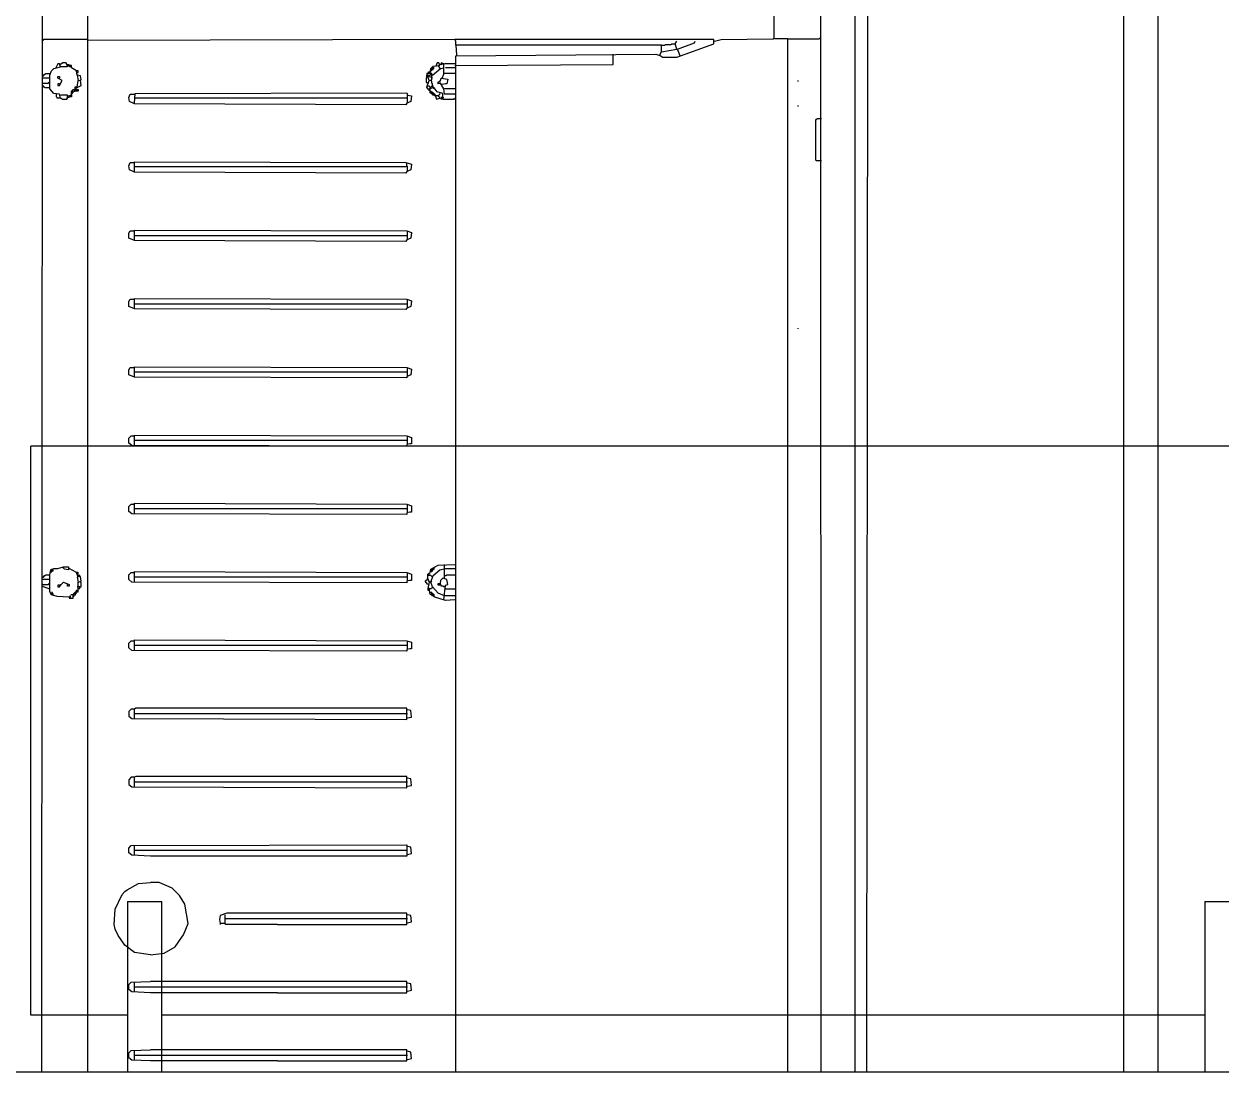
# Model space of a CAD drawing. Extents: x 3792242 to 5145247, y -1546315 to -1031918.
# Drawn here: x 4269132 to 4270183, y -1518664 to -1517743 of the extents above; entities that cross this region are included whole.
import ezdxf

# ---------------------------------------------------------------- set-up
doc = ezdxf.new("R2010")
doc.units = 0
doc.header["$MEASUREMENT"] = 0
for name, color, linetype in [('OKNÁ', 143, 'CONTINUOUS'), ('TENKÁ', 7, 'CONTINUOUS'), ('ZARIADENIE1', 145, 'CONTINUOUS'), ('ZZ-chladenie', 133, 'CONTINUOUS')]:
    doc.layers.add(name, color=color, linetype=linetype)

msp = doc.modelspace()

# ---------------------------------------------------------------- linework, layer by layer
at = {"layer": 'OKNÁ'}
msp.add_line((4270097.714, -1517363.77), (4270097.714, -1518663.77), dxfattribs=at)
at = {"layer": 'TENKÁ'}
for p, q in [((4270127.714, -1517333.77), (4270127.714, -1518663.77)), ((4308797.714, -1518663.77), (4262097.714, -1518663.77))]:
    msp.add_line(p, q, dxfattribs=at)
at = {"layer": 'TENKÁ', "color": 8}
for p, q in [((4269222.714, -1518513.77), (4269222.714, -1518663.77)), ((4269222.714, -1518513.77), (4269252.714, -1518513.77)), ((4269222.714, -1518513.77), (4269222.714, -1518663.77)), ((4269222.714, -1518513.77), (4269252.714, -1518513.77)), ((4269252.714, -1518663.77), (4269252.714, -1518513.77)), ((4269252.714, -1518663.77), (4269252.714, -1518513.77)), ((4270168.964, -1518513.77), (4270168.964, -1518663.77)), ((4270168.964, -1518513.77), (4270198.964, -1518513.77)), ((4270168.964, -1518513.77), (4270168.964, -1518663.77)), ((4270168.964, -1518513.77), (4270198.964, -1518513.77))]:
    msp.add_line(p, q, dxfattribs=at)
at = {"layer": 'ZARIADENIE1'}
for p, q in [((4269137.714, -1518613.77), (4269137.714, -1518113.77)), ((4269137.714, -1518613.77), (4269137.714, -1518113.77)), ((4269137.714, -1518613.77), (4269137.714, -1518113.77)), ((4271230.214, -1518113.77), (4269137.714, -1518113.77)), ((4269137.714, -1518613.77), (4269137.714, -1518113.77)), ((4269137.714, -1518613.77), (4269137.714, -1518113.77)), ((4269137.714, -1518613.77), (4269137.714, -1518113.77)), ((4271230.214, -1518113.77), (4269137.714, -1518113.77)), ((4269215.214, -1518613.77), (4269137.714, -1518613.77)), ((4269222.714, -1518613.77), (4269137.714, -1518613.77)), ((4269215.214, -1518613.77), (4269137.714, -1518613.77)), ((4269222.714, -1518613.77), (4269137.714, -1518613.77)), ((4270168.964, -1518613.77), (4269252.714, -1518613.77)), ((4270168.964, -1518613.77), (4269252.714, -1518613.77))]:
    msp.add_line(p, q, dxfattribs=at)
at = {"layer": 'ZZ-chladenie', "color": 9}
for p, q in [((4269861.927, -1518663.77), (4269861.927, -1517356.302)), ((4269147.469, -1518663.77), (4269148.107, -1517378.19)), ((4269187.646, -1518663.77), (4269187.646, -1517378.19)), ((4269790.616, -1517755.222), (4269790.616, -1517378.19)), ((4269872.133, -1518663.77), (4269873.224, -1517377.484)), ((4269832.092, -1518663.77), (4269831.567, -1517558.234)), ((4269789.91, -1517755.929), (4269790.616, -1517755.222)), ((4269791.322, -1517755.929), (4269790.616, -1517755.222)), ((4269830.155, -1517755.929), (4269830.861, -1517755.222)), ((4269830.861, -1517755.222), (4269831.567, -1517755.222)), ((4269148.107, -1517757.341), (4269147.401, -1517757.341)), ((4269148.813, -1517756.635), (4269148.107, -1517757.341)), ((4269186.94, -1517756.635), (4269148.813, -1517756.635)), ((4269187.646, -1517757.341), (4269186.94, -1517756.635)), ((4269510.312, -1517756.635), (4269187.646, -1517757.341)), ((4269737.662, -1517756.635), (4269510.312, -1517756.635)), ((4269511.019, -1517758.047), (4269510.312, -1517757.341)), ((4269511.019, -1517761.577), (4269511.019, -1517758.047)), ((4269691.768, -1517761.577), (4269511.019, -1517761.577)), ((4269511.019, -1517761.577), (4269511.725, -1517770.05)), ((4269691.768, -1517761.577), (4269694.593, -1517761.577)), ((4269691.768, -1517767.226), (4269691.768, -1517761.577)), ((4269691.768, -1517767.226), (4269705.184, -1517765.108)), ((4269694.593, -1517761.577), (4269695.298, -1517760.871)), ((4269695.298, -1517760.871), (4269700.241, -1517760.871)), ((4269700.241, -1517760.871), (4269700.947, -1517760.165)), ((4269700.947, -1517760.165), (4269703.772, -1517760.165)), ((4269703.772, -1517760.165), (4269705.184, -1517758.047)), ((4269705.184, -1517765.108), (4269703.772, -1517760.165)), ((4269705.184, -1517772.168), (4269737.662, -1517760.165)), ((4269705.889, -1517765.108), (4269720.716, -1517759.459)), ((4269708.008, -1517770.756), (4269705.889, -1517765.108)), ((4269720.716, -1517759.459), (4269721.423, -1517758.047)), ((4269737.662, -1517760.165), (4269737.662, -1517756.635)), ((4269738.368, -1517758.047), (4269744.016, -1517756.635)), ((4269744.016, -1517756.635), (4269789.91, -1517755.929)), ((4269802.619, -1517755.929), (4269791.322, -1517755.929)), ((4269802.619, -1517755.929), (4269830.155, -1517755.929)), ((4269802.619, -1518663.77), (4269802.619, -1517755.929)), ((4269511.019, -1517770.756), (4269686.826, -1517769.344)), ((4269511.019, -1518663.77), (4269511.019, -1517770.756)), ((4269511.725, -1517770.05), (4269511.725, -1517770.756)), ((4269649.405, -1517770.05), (4269649.405, -1517769.344)), ((4269649.405, -1517778.522), (4269649.405, -1517770.05)), ((4269686.826, -1517769.344), (4269691.062, -1517770.756)), ((4269690.356, -1517770.05), (4269691.768, -1517767.226)), ((4269691.062, -1517770.756), (4269692.474, -1517772.168)), ((4269692.474, -1517772.168), (4269705.184, -1517772.168)), ((4269150.225, -1517786.995), (4269150.931, -1517786.289)), ((4269150.931, -1517786.289), (4269155.168, -1517786.289)), ((4269154.462, -1517787.701), (4269155.874, -1517784.171)), ((4269155.874, -1517784.171), (4269157.992, -1517782.053)), ((4269157.992, -1517782.053), (4269163.64, -1517780.641)), ((4269161.522, -1517777.816), (4269159.404, -1517782.053)), ((4269162.934, -1517777.816), (4269161.522, -1517777.816)), ((4269163.64, -1517780.641), (4269162.934, -1517777.816)), ((4269165.758, -1517777.11), (4269163.64, -1517778.522)), ((4269169.289, -1517780.641), (4269163.64, -1517780.641)), ((4269168.582, -1517777.11), (4269165.758, -1517777.11)), ((4269169.995, -1517779.934), (4269168.582, -1517777.11)), ((4269171.407, -1517779.229), (4269169.289, -1517780.641)), ((4269169.995, -1517778.522), (4269171.407, -1517778.522)), ((4269169.995, -1517779.934), (4269169.995, -1517780.641)), ((4269173.525, -1517779.229), (4269171.407, -1517779.229)), ((4269172.113, -1517780.641), (4269171.407, -1517779.934)), ((4269171.407, -1517779.934), (4269172.113, -1517779.934)), ((4269173.525, -1517780.641), (4269172.113, -1517780.641)), ((4269173.525, -1517781.347), (4269173.525, -1517779.229)), ((4269177.761, -1517784.171), (4269173.525, -1517781.347)), ((4269179.173, -1517784.171), (4269177.761, -1517784.171)), ((4269178.468, -1517787.701), (4269177.761, -1517784.171)), ((4269178.468, -1517785.583), (4269177.761, -1517785.583)), ((4269178.468, -1517785.583), (4269179.173, -1517785.583)), ((4269179.173, -1517785.583), (4269179.173, -1517784.171)), ((4269485.601, -1517786.289), (4269484.895, -1517791.232)), ((4269489.837, -1517786.289), (4269485.601, -1517786.289)), ((4269487.013, -1517785.583), (4269487.013, -1517784.877)), ((4269487.013, -1517784.877), (4269488.425, -1517784.877)), ((4269488.425, -1517784.877), (4269491.955, -1517781.347)), ((4269488.425, -1517786.289), (4269489.131, -1517782.053)), ((4269489.131, -1517782.053), (4269491.249, -1517779.934)), ((4269489.131, -1517782.759), (4269489.837, -1517782.053)), ((4269489.837, -1517783.465), (4269489.131, -1517782.759)), ((4269489.837, -1517783.465), (4269489.131, -1517782.759)), ((4269489.837, -1517782.053), (4269489.837, -1517781.347)), ((4269489.837, -1517781.347), (4269490.543, -1517781.347)), ((4269490.543, -1517782.759), (4269489.837, -1517783.465)), ((4269489.837, -1517791.937), (4269489.837, -1517786.289)), ((4269491.955, -1517781.347), (4269490.543, -1517781.347)), ((4269490.543, -1517787.701), (4269497.604, -1517782.053)), ((4269490.543, -1517782.759), (4269491.249, -1517782.759)), ((4269491.249, -1517779.934), (4269496.898, -1517779.229)), ((4269491.249, -1517782.759), (4269491.249, -1517782.053)), ((4269494.779, -1517777.11), (4269493.367, -1517779.934)), ((4269496.191, -1517777.11), (4269494.779, -1517777.11)), ((4269496.898, -1517779.229), (4269496.191, -1517777.11)), ((4269496.191, -1517779.229), (4269496.898, -1517778.522)), ((4269496.191, -1517779.934), (4269496.191, -1517779.229)), ((4269496.191, -1517780.641), (4269496.191, -1517779.934)), ((4269496.898, -1517781.347), (4269496.191, -1517780.641)), ((4269498.31, -1517778.522), (4269496.898, -1517778.522)), ((4269496.898, -1517782.053), (4269496.898, -1517781.347)), ((4269497.604, -1517782.053), (4269500.428, -1517781.347)), ((4269500.428, -1517777.816), (4269498.31, -1517777.11)), ((4269498.31, -1517777.11), (4269498.31, -1517778.522)), ((4269498.31, -1517778.522), (4269499.722, -1517777.816)), ((4269500.428, -1517786.995), (4269500.428, -1517777.816)), ((4269510.312, -1517777.816), (4269501.134, -1517777.816)), ((4269511.019, -1517786.289), (4269501.134, -1517786.289)), ((4269510.312, -1517781.347), (4269501.84, -1517781.347)), ((4269510.312, -1517779.229), (4269649.405, -1517778.522)), ((4269148.107, -1517788.407), (4269147.401, -1517788.407)), ((4269148.107, -1517794.761), (4269147.401, -1517794.761)), ((4269148.107, -1517788.407), (4269148.813, -1517787.701)), ((4269148.107, -1517788.407), (4269148.813, -1517788.407)), ((4269153.756, -1517790.525), (4269148.107, -1517790.525)), ((4269148.107, -1517794.761), (4269153.05, -1517794.761)), ((4269148.813, -1517797.586), (4269148.107, -1517796.88)), ((4269148.813, -1517788.407), (4269149.519, -1517787.701)), ((4269149.519, -1517787.701), (4269149.519, -1517786.995)), ((4269149.519, -1517786.995), (4269150.225, -1517786.995)), ((4269153.05, -1517794.761), (4269153.756, -1517794.056)), ((4269154.462, -1517799.704), (4269154.462, -1517787.701)), ((4269161.522, -1517790.525), (4269161.522, -1517789.113)), ((4269161.522, -1517789.113), (4269162.934, -1517789.113)), ((4269165.053, -1517792.644), (4269161.522, -1517790.525)), ((4269162.934, -1517795.468), (4269161.522, -1517795.468)), ((4269161.522, -1517795.468), (4269161.522, -1517796.88)), ((4269161.522, -1517796.88), (4269162.934, -1517796.88)), ((4269162.934, -1517789.113), (4269162.934, -1517790.525)), ((4269162.934, -1517796.88), (4269165.053, -1517792.644)), ((4269162.934, -1517795.468), (4269163.64, -1517795.468)), ((4269176.349, -1517799.704), (4269181.998, -1517796.88)), ((4269181.292, -1517788.407), (4269178.468, -1517787.701)), ((4269178.468, -1517787.701), (4269179.173, -1517792.644)), ((4269178.468, -1517798.292), (4269179.173, -1517792.644)), ((4269179.173, -1517792.644), (4269181.998, -1517791.937)), ((4269181.998, -1517791.937), (4269181.292, -1517788.407)), ((4269181.292, -1517792.644), (4269181.292, -1517791.937)), ((4269181.998, -1517796.88), (4269181.292, -1517792.644)), ((4269484.895, -1517791.232), (4269484.895, -1517794.056)), ((4269484.895, -1517794.056), (4269486.307, -1517794.761)), ((4269487.013, -1517787.701), (4269485.601, -1517787.701)), ((4269485.601, -1517798.292), (4269487.719, -1517792.644)), ((4269486.307, -1517789.113), (4269487.013, -1517787.701)), ((4269487.719, -1517792.644), (4269486.307, -1517789.113)), ((4269486.307, -1517794.761), (4269487.013, -1517794.761)), ((4269487.013, -1517789.113), (4269489.131, -1517786.995)), ((4269489.837, -1517789.819), (4269487.013, -1517789.113)), ((4269487.719, -1517792.644), (4269489.837, -1517791.937)), ((4269489.837, -1517787.701), (4269488.425, -1517787.701)), ((4269489.131, -1517786.995), (4269489.837, -1517787.701)), ((4269489.131, -1517792.644), (4269489.131, -1517791.937)), ((4269489.837, -1517793.349), (4269489.131, -1517792.644)), ((4269489.837, -1517789.819), (4269490.543, -1517789.819)), ((4269489.837, -1517794.761), (4269489.837, -1517793.349)), ((4269490.543, -1517795.468), (4269489.837, -1517794.761)), ((4269490.543, -1517796.88), (4269490.543, -1517795.468)), ((4269491.249, -1517797.586), (4269490.543, -1517796.88)), ((4269495.486, -1517794.056), (4269497.604, -1517792.644)), ((4269495.486, -1517795.468), (4269495.486, -1517794.056)), ((4269496.898, -1517794.761), (4269495.486, -1517795.468)), ((4269496.898, -1517794.761), (4269496.898, -1517795.468)), ((4269497.604, -1517794.761), (4269496.898, -1517794.761)), ((4269497.604, -1517792.644), (4269498.31, -1517790.525)), ((4269500.428, -1517799.704), (4269497.604, -1517794.761)), ((4269498.31, -1517790.525), (4269503.958, -1517791.232)), ((4269499.016, -1517796.174), (4269498.31, -1517796.174)), ((4269499.016, -1517790.525), (4269500.428, -1517786.995)), ((4269501.84, -1517795.468), (4269499.016, -1517796.174)), ((4269503.252, -1517795.468), (4269501.84, -1517795.468)), ((4269503.958, -1517791.232), (4269503.252, -1517795.468)), ((4269811.797, -1517793.349), (4269811.797, -1517792.644)), ((4269149.519, -1517798.292), (4269148.813, -1517797.586)), ((4269150.225, -1517798.998), (4269149.519, -1517798.292)), ((4269154.462, -1517798.998), (4269150.225, -1517798.998)), ((4269157.992, -1517803.94), (4269154.462, -1517799.704)), ((4269162.934, -1517804.647), (4269157.992, -1517803.94)), ((4269160.11, -1517806.764), (4269160.11, -1517804.647)), ((4269160.816, -1517807.471), (4269160.11, -1517806.764)), ((4269160.816, -1517808.177), (4269160.816, -1517807.471)), ((4269163.64, -1517808.177), (4269162.934, -1517804.647)), ((4269169.995, -1517805.352), (4269163.64, -1517805.352)), ((4269169.995, -1517807.471), (4269169.289, -1517808.177)), ((4269169.995, -1517808.177), (4269169.995, -1517805.352)), ((4269169.995, -1517806.059), (4269171.407, -1517806.059)), ((4269169.995, -1517807.471), (4269172.113, -1517806.764)), ((4269171.407, -1517806.059), (4269171.407, -1517806.764)), ((4269172.113, -1517806.764), (4269172.113, -1517805.352)), ((4269172.113, -1517805.352), (4269173.525, -1517805.352)), ((4269173.525, -1517803.94), (4269172.819, -1517803.94)), ((4269173.525, -1517806.764), (4269172.819, -1517806.764)), ((4269173.525, -1517801.823), (4269174.937, -1517800.41)), ((4269173.525, -1517805.352), (4269173.525, -1517801.823)), ((4269173.525, -1517803.94), (4269174.231, -1517803.94)), ((4269173.525, -1517805.352), (4269173.525, -1517806.764)), ((4269174.231, -1517801.823), (4269174.231, -1517801.116)), ((4269174.231, -1517801.116), (4269174.937, -1517801.116)), ((4269175.644, -1517801.823), (4269174.231, -1517803.235)), ((4269174.231, -1517803.235), (4269174.231, -1517801.823)), ((4269174.231, -1517803.235), (4269174.937, -1517802.528)), ((4269174.231, -1517803.94), (4269174.231, -1517803.235)), ((4269174.937, -1517800.41), (4269179.173, -1517800.41)), ((4269174.937, -1517802.528), (4269175.644, -1517801.823)), ((4269175.644, -1517801.823), (4269176.349, -1517801.823)), ((4269179.173, -1517801.823), (4269175.644, -1517801.823)), ((4269178.468, -1517798.292), (4269176.349, -1517798.292)), ((4269176.349, -1517798.292), (4269176.349, -1517799.704)), ((4269179.173, -1517800.41), (4269179.173, -1517801.823)), ((4269223.655, -1517807.471), (4269225.067, -1517804.647)), ((4269224.361, -1517811.001), (4269223.655, -1517807.471)), ((4269225.067, -1517804.647), (4269228.598, -1517804.647)), ((4269228.598, -1517812.413), (4269229.303, -1517803.94)), ((4269229.303, -1517803.94), (4269467.949, -1517803.235)), ((4269467.949, -1517803.235), (4269468.656, -1517805.352)), ((4269468.656, -1517811.707), (4269468.656, -1517805.352)), ((4269468.656, -1517805.352), (4269472.185, -1517806.059)), ((4269472.185, -1517806.059), (4269471.48, -1517811.001)), ((4269487.013, -1517800.41), (4269485.601, -1517798.292)), ((4269487.719, -1517797.586), (4269486.307, -1517797.586)), ((4269490.543, -1517798.998), (4269487.013, -1517800.41)), ((4269487.013, -1517800.41), (4269492.662, -1517804.647)), ((4269488.425, -1517798.292), (4269487.719, -1517797.586)), ((4269488.425, -1517798.292), (4269489.131, -1517798.292)), ((4269488.425, -1517799.704), (4269488.425, -1517798.292)), ((4269488.425, -1517801.116), (4269488.425, -1517799.704)), ((4269488.425, -1517803.235), (4269488.425, -1517801.116)), ((4269492.662, -1517806.059), (4269488.425, -1517803.235)), ((4269489.131, -1517798.292), (4269489.837, -1517797.586)), ((4269489.131, -1517803.235), (4269489.837, -1517802.528)), ((4269489.837, -1517803.94), (4269489.131, -1517803.235)), ((4269489.837, -1517797.586), (4269490.543, -1517797.586)), ((4269489.837, -1517802.528), (4269490.543, -1517803.235)), ((4269489.837, -1517804.647), (4269489.837, -1517803.94)), ((4269490.543, -1517804.647), (4269489.837, -1517804.647)), ((4269491.955, -1517798.998), (4269490.543, -1517798.998)), ((4269491.249, -1517803.235), (4269490.543, -1517803.235)), ((4269491.249, -1517805.352), (4269490.543, -1517804.647)), ((4269491.249, -1517798.998), (4269491.249, -1517797.586)), ((4269491.249, -1517798.998), (4269491.955, -1517799.704)), ((4269491.249, -1517803.94), (4269491.249, -1517803.235)), ((4269491.955, -1517804.647), (4269491.249, -1517803.94)), ((4269491.955, -1517804.647), (4269491.249, -1517805.352)), ((4269491.249, -1517805.352), (4269491.955, -1517804.647)), ((4269494.779, -1517802.528), (4269491.955, -1517798.998)), ((4269492.662, -1517804.647), (4269494.074, -1517808.883)), ((4269496.191, -1517806.059), (4269492.662, -1517806.059)), ((4269494.074, -1517808.883), (4269499.016, -1517807.471)), ((4269499.722, -1517803.94), (4269494.779, -1517802.528)), ((4269496.191, -1517805.352), (4269496.898, -1517804.647)), ((4269496.191, -1517806.764), (4269496.191, -1517805.352)), ((4269496.898, -1517807.471), (4269496.191, -1517806.764)), ((4269496.898, -1517804.647), (4269496.898, -1517803.94)), ((4269496.898, -1517808.177), (4269496.898, -1517807.471)), ((4269499.016, -1517807.471), (4269498.31, -1517807.471)), ((4269498.31, -1517807.471), (4269498.31, -1517808.177)), ((4269499.722, -1517808.883), (4269499.722, -1517803.94)), ((4269499.722, -1517807.471), (4269500.428, -1517807.471)), ((4269501.134, -1517804.647), (4269500.428, -1517799.704)), ((4269511.019, -1517799.704), (4269501.134, -1517799.704)), ((4269510.312, -1517804.647), (4269501.134, -1517804.647)), ((4269510.312, -1517804.647), (4269511.019, -1517804.647)), ((4269163.64, -1517808.177), (4269160.816, -1517808.177)), ((4269163.64, -1517808.177), (4269164.346, -1517808.177)), ((4269164.346, -1517808.177), (4269165.053, -1517808.883)), ((4269165.053, -1517808.883), (4269169.289, -1517808.883)), ((4269169.289, -1517808.883), (4269169.995, -1517808.177)), ((4269228.598, -1517813.119), (4269224.361, -1517811.001)), ((4269468.656, -1517808.177), (4269228.598, -1517808.177)), ((4269467.243, -1517813.825), (4269228.598, -1517813.119)), ((4269467.949, -1517812.413), (4269467.243, -1517813.825)), ((4269471.48, -1517811.001), (4269467.949, -1517812.413)), ((4269468.656, -1517811.707), (4269468.656, -1517812.413)), ((4269498.31, -1517808.883), (4269498.31, -1517808.177)), ((4269499.722, -1517808.883), (4269498.31, -1517808.883)), ((4269499.722, -1517808.883), (4269509.607, -1517808.883)), ((4269509.607, -1517808.883), (4269510.312, -1517808.177)), ((4269811.797, -1517815.237), (4269811.797, -1517814.531)), ((4269827.33, -1517827.24), (4269828.037, -1517826.534)), ((4269827.33, -1517862.543), (4269827.33, -1517827.24)), ((4269828.037, -1517826.534), (4269828.742, -1517825.828)), ((4269828.742, -1517825.828), (4269832.273, -1517825.828)), ((4269223.655, -1517867.485), (4269225.067, -1517864.661)), ((4269224.361, -1517871.015), (4269223.655, -1517867.485)), ((4269228.598, -1517873.134), (4269224.361, -1517871.015)), ((4269225.067, -1517864.661), (4269228.598, -1517864.661)), ((4269228.598, -1517872.427), (4269228.598, -1517863.955)), ((4269228.598, -1517863.955), (4269467.243, -1517864.661)), ((4269228.598, -1517868.191), (4269467.243, -1517868.191)), ((4269467.243, -1517864.661), (4269472.185, -1517866.073)), ((4269467.243, -1517868.191), (4269467.949, -1517867.485)), ((4269467.949, -1517867.485), (4269467.949, -1517865.367)), ((4269468.656, -1517868.191), (4269467.949, -1517867.485)), ((4269471.48, -1517871.015), (4269467.949, -1517872.427)), ((4269468.656, -1517871.722), (4269468.656, -1517868.191)), ((4269472.185, -1517866.073), (4269471.48, -1517871.015)), ((4269828.037, -1517863.249), (4269827.33, -1517862.543)), ((4269832.273, -1517863.249), (4269828.037, -1517863.249)), ((4269467.243, -1517873.839), (4269228.598, -1517873.134)), ((4269467.949, -1517872.427), (4269467.243, -1517873.839)), ((4269468.656, -1517871.722), (4269468.656, -1517872.427)), ((4269223.655, -1517926.793), (4269225.067, -1517924.676)), ((4269223.655, -1517931.03), (4269223.655, -1517926.793)), ((4269228.598, -1517933.148), (4269223.655, -1517931.03)), ((4269225.067, -1517924.676), (4269228.598, -1517924.676)), ((4269228.598, -1517932.442), (4269228.598, -1517923.969)), ((4269228.598, -1517923.969), (4269467.949, -1517924.676)), ((4269468.656, -1517928.912), (4269228.598, -1517928.912)), ((4269467.243, -1517933.855), (4269228.598, -1517933.148)), ((4269467.949, -1517932.442), (4269467.243, -1517933.855)), ((4269467.949, -1517924.676), (4269472.185, -1517926.088)), ((4269471.48, -1517931.03), (4269467.949, -1517932.442)), ((4269468.656, -1517931.736), (4269468.656, -1517925.381)), ((4269468.656, -1517931.736), (4269468.656, -1517932.442)), ((4269472.185, -1517926.088), (4269471.48, -1517931.03)), ((4269223.655, -1517986.808), (4269225.067, -1517984.69)), ((4269225.067, -1517984.69), (4269228.598, -1517984.69)), ((4269228.598, -1517992.457), (4269228.598, -1517983.984)), ((4269228.598, -1517983.984), (4269467.949, -1517984.69)), ((4269467.949, -1517984.69), (4269472.185, -1517986.102)), ((4269468.656, -1517991.751), (4269468.656, -1517985.396)), ((4269472.185, -1517986.102), (4269471.48, -1517991.045)), ((4269223.655, -1517991.045), (4269223.655, -1517986.808)), ((4269228.598, -1517993.163), (4269223.655, -1517991.045)), ((4269468.656, -1517988.926), (4269228.598, -1517988.926)), ((4269467.243, -1517993.869), (4269228.598, -1517993.163)), ((4269467.949, -1517992.457), (4269467.243, -1517993.869)), ((4269471.48, -1517991.045), (4269467.949, -1517992.457)), ((4269468.656, -1517991.751), (4269468.656, -1517992.457)), ((4269811.797, -1518010.814), (4269811.797, -1518010.108)), ((4269223.655, -1518046.823), (4269225.067, -1518044.705)), ((4269223.655, -1518051.059), (4269223.655, -1518046.823)), ((4269225.067, -1518044.705), (4269228.598, -1518044.705)), ((4269228.598, -1518052.471), (4269228.598, -1518043.998)), ((4269228.598, -1518043.998), (4269467.949, -1518044.705)), ((4269468.656, -1518048.941), (4269228.598, -1518048.941)), ((4269467.949, -1518044.705), (4269472.185, -1518046.117)), ((4269468.656, -1518051.765), (4269468.656, -1518045.411)), ((4269472.185, -1518046.117), (4269471.48, -1518051.059)), ((4269228.598, -1518053.177), (4269223.655, -1518051.059)), ((4269467.949, -1518053.883), (4269228.598, -1518053.177)), ((4269471.48, -1518051.059), (4269467.949, -1518052.471)), ((4269467.949, -1518052.471), (4269467.949, -1518053.883)), ((4269468.656, -1518051.765), (4269468.656, -1518052.471)), ((4269223.655, -1518106.838), (4269225.773, -1518104.719)), ((4269223.655, -1518111.074), (4269223.655, -1518106.838)), ((4269226.479, -1518113.192), (4269223.655, -1518111.074)), ((4269225.773, -1518104.719), (4269228.598, -1518104.719)), ((4269228.598, -1518113.192), (4269228.598, -1518104.013)), ((4269228.598, -1518104.013), (4269467.949, -1518104.719)), ((4269468.656, -1518108.955), (4269228.598, -1518108.955)), ((4269467.949, -1518104.719), (4269472.185, -1518106.131)), ((4269470.773, -1518111.78), (4269467.949, -1518112.486)), ((4269467.949, -1518112.486), (4269467.949, -1518113.898)), ((4269468.656, -1518112.486), (4269468.656, -1518105.425)), ((4269472.185, -1518111.78), (4269470.773, -1518111.78)), ((4269472.185, -1518106.131), (4269472.185, -1518111.78)), ((4269467.949, -1518113.898), (4269226.479, -1518113.192)), ((4269223.655, -1518166.852), (4269225.773, -1518164.734)), ((4269225.773, -1518164.734), (4269228.598, -1518164.734)), ((4269228.598, -1518173.206), (4269228.598, -1518164.028)), ((4269228.598, -1518164.028), (4269467.949, -1518164.734)), ((4269467.949, -1518164.734), (4269472.185, -1518166.146)), ((4269468.656, -1518172.5), (4269468.656, -1518165.44)), ((4269223.655, -1518171.088), (4269223.655, -1518166.852)), ((4269226.479, -1518173.206), (4269223.655, -1518171.088)), ((4269467.949, -1518173.912), (4269226.479, -1518173.206)), ((4269468.656, -1518168.97), (4269228.598, -1518168.97)), ((4269470.773, -1518171.794), (4269467.949, -1518172.5)), ((4269467.949, -1518172.5), (4269467.949, -1518173.912)), ((4269472.185, -1518171.794), (4269470.773, -1518171.794)), ((4269472.185, -1518166.146), (4269472.185, -1518171.794)), ((4269495.486, -1518218.394), (4269510.312, -1518217.688)), ((4269501.134, -1518218.394), (4269501.134, -1518217.688)), ((4269148.107, -1518228.984), (4269148.813, -1518228.279)), ((4269148.813, -1518228.984), (4269149.519, -1518228.279)), ((4269149.519, -1518228.279), (4269149.519, -1518227.572)), ((4269149.519, -1518227.572), (4269150.225, -1518227.572)), ((4269150.225, -1518227.572), (4269150.931, -1518226.867)), ((4269150.931, -1518226.867), (4269154.462, -1518226.867)), ((4269154.462, -1518226.867), (4269155.168, -1518222.63)), ((4269155.168, -1518224.748), (4269154.462, -1518224.748)), ((4269154.462, -1518239.575), (4269154.462, -1518226.867)), ((4269155.168, -1518222.63), (4269157.992, -1518221.218)), ((4269155.168, -1518223.336), (4269155.874, -1518222.63)), ((4269155.168, -1518224.748), (4269157.286, -1518222.63)), ((4269155.874, -1518224.042), (4269155.168, -1518223.336)), ((4269155.168, -1518224.748), (4269155.874, -1518224.042)), ((4269155.874, -1518222.63), (4269155.874, -1518221.924)), ((4269155.874, -1518221.924), (4269156.58, -1518221.924)), ((4269156.58, -1518223.336), (4269157.286, -1518223.336)), ((4269157.286, -1518223.336), (4269157.286, -1518222.63)), ((4269157.992, -1518221.218), (4269161.522, -1518221.218)), ((4269161.522, -1518221.218), (4269166.465, -1518219.806)), ((4269165.758, -1518220.512), (4269165.758, -1518219.806)), ((4269167.17, -1518221.924), (4269165.758, -1518220.512)), ((4269166.465, -1518219.806), (4269170.701, -1518219.806)), ((4269170.701, -1518222.63), (4269167.17, -1518221.924)), ((4269170.701, -1518219.806), (4269170.701, -1518222.63)), ((4269171.407, -1518221.218), (4269170.701, -1518221.924)), ((4269177.761, -1518224.748), (4269171.407, -1518221.218)), ((4269179.173, -1518224.748), (4269177.761, -1518224.748)), ((4269179.173, -1518228.984), (4269177.761, -1518224.748)), ((4269178.468, -1518226.16), (4269177.761, -1518226.16)), ((4269178.468, -1518226.16), (4269179.173, -1518226.16)), ((4269179.173, -1518227.572), (4269178.468, -1518227.572)), ((4269180.585, -1518228.279), (4269178.468, -1518228.984)), ((4269179.173, -1518226.16), (4269179.173, -1518224.748)), ((4269180.585, -1518227.572), (4269179.173, -1518227.572)), ((4269180.585, -1518228.279), (4269180.585, -1518227.572)), ((4269180.585, -1518228.279), (4269180.585, -1518228.984)), ((4269181.292, -1518228.279), (4269180.585, -1518228.279)), ((4269181.998, -1518232.515), (4269181.292, -1518228.279)), ((4269223.655, -1518226.867), (4269225.773, -1518224.748)), ((4269223.655, -1518231.103), (4269223.655, -1518226.867)), ((4269225.773, -1518224.748), (4269228.598, -1518224.748)), ((4269228.598, -1518233.221), (4269228.598, -1518224.042)), ((4269228.598, -1518224.042), (4269467.949, -1518224.748)), ((4269467.949, -1518224.748), (4269472.185, -1518226.16)), ((4269468.656, -1518232.515), (4269468.656, -1518225.454)), ((4269472.185, -1518226.16), (4269472.185, -1518231.808)), ((4269486.307, -1518226.16), (4269488.425, -1518224.748)), ((4269486.307, -1518230.396), (4269486.307, -1518226.16)), ((4269487.013, -1518227.572), (4269487.719, -1518226.867)), ((4269489.131, -1518227.572), (4269487.013, -1518227.572)), ((4269487.719, -1518226.867), (4269487.719, -1518226.16)), ((4269488.425, -1518224.748), (4269489.131, -1518221.924)), ((4269488.425, -1518224.042), (4269489.837, -1518224.042)), ((4269489.131, -1518221.924), (4269495.486, -1518218.394)), ((4269489.131, -1518222.63), (4269489.837, -1518221.924)), ((4269489.837, -1518223.336), (4269489.131, -1518222.63)), ((4269489.837, -1518223.336), (4269489.131, -1518222.63)), ((4269489.837, -1518228.279), (4269489.131, -1518227.572)), ((4269489.131, -1518233.221), (4269491.249, -1518227.572)), ((4269489.837, -1518221.924), (4269489.837, -1518221.218)), ((4269489.837, -1518221.218), (4269490.543, -1518221.218)), ((4269490.543, -1518222.63), (4269489.837, -1518223.336)), ((4269489.837, -1518224.042), (4269490.543, -1518223.336)), ((4269490.543, -1518228.279), (4269489.837, -1518228.279)), ((4269490.543, -1518222.63), (4269491.249, -1518221.924)), ((4269490.543, -1518222.63), (4269491.249, -1518222.63)), ((4269490.543, -1518223.336), (4269490.543, -1518222.63)), ((4269490.543, -1518228.279), (4269491.249, -1518228.279)), ((4269491.249, -1518222.63), (4269491.249, -1518221.924)), ((4269491.249, -1518221.924), (4269491.955, -1518221.924)), ((4269491.249, -1518227.572), (4269496.898, -1518222.63)), ((4269491.955, -1518220.512), (4269492.662, -1518219.806)), ((4269491.955, -1518221.924), (4269491.955, -1518220.512)), ((4269496.898, -1518222.63), (4269501.84, -1518221.218)), ((4269501.134, -1518221.924), (4269501.134, -1518218.394)), ((4269501.134, -1518229.691), (4269501.134, -1518221.924)), ((4269501.134, -1518227.572), (4269502.546, -1518227.572)), ((4269501.84, -1518221.218), (4269510.312, -1518221.218)), ((4269502.546, -1518227.572), (4269503.252, -1518226.867)), ((4269503.252, -1518226.867), (4269511.019, -1518226.867)), ((4269148.107, -1518228.984), (4269147.401, -1518228.984)), ((4269148.107, -1518235.339), (4269147.401, -1518235.339)), ((4269148.107, -1518228.984), (4269148.813, -1518228.984)), ((4269153.756, -1518231.103), (4269148.107, -1518231.103)), ((4269148.107, -1518235.339), (4269153.05, -1518235.339)), ((4269148.813, -1518237.457), (4269148.107, -1518236.751)), ((4269154.462, -1518239.575), (4269148.813, -1518237.457)), ((4269153.05, -1518235.339), (4269153.756, -1518234.633)), ((4269162.934, -1518236.045), (4269161.522, -1518236.045)), ((4269161.522, -1518236.045), (4269161.522, -1518237.457)), ((4269161.522, -1518237.457), (4269162.934, -1518237.457)), ((4269162.934, -1518237.457), (4269164.346, -1518235.339)), ((4269162.934, -1518236.045), (4269163.64, -1518236.045)), ((4269164.346, -1518235.339), (4269166.465, -1518233.221)), ((4269166.465, -1518233.221), (4269171.407, -1518235.339)), ((4269169.995, -1518236.751), (4269169.995, -1518235.339)), ((4269171.407, -1518236.751), (4269169.995, -1518236.751)), ((4269171.407, -1518235.339), (4269171.407, -1518236.751)), ((4269178.468, -1518228.984), (4269179.173, -1518233.221)), ((4269179.173, -1518237.457), (4269178.468, -1518237.457)), ((4269179.173, -1518233.221), (4269181.998, -1518232.515)), ((4269179.173, -1518241.694), (4269179.173, -1518233.221)), ((4269180.585, -1518237.457), (4269179.173, -1518237.457)), ((4269179.173, -1518238.87), (4269180.585, -1518238.87)), ((4269180.585, -1518237.457), (4269181.998, -1518237.457)), ((4269180.585, -1518238.87), (4269180.585, -1518237.457)), ((4269181.292, -1518233.221), (4269181.292, -1518232.515)), ((4269181.998, -1518233.927), (4269181.292, -1518233.221)), ((4269181.998, -1518237.457), (4269181.998, -1518233.927)), ((4269226.479, -1518233.221), (4269223.655, -1518231.103)), ((4269467.949, -1518233.927), (4269226.479, -1518233.221)), ((4269468.656, -1518228.984), (4269228.598, -1518228.984)), ((4269470.773, -1518231.808), (4269467.949, -1518232.515)), ((4269467.949, -1518232.515), (4269467.949, -1518233.927)), ((4269472.185, -1518231.808), (4269470.773, -1518231.808)), ((4269484.188, -1518232.515), (4269486.307, -1518230.396)), ((4269486.307, -1518235.339), (4269484.188, -1518232.515)), ((4269486.307, -1518230.396), (4269485.601, -1518231.103)), ((4269486.307, -1518230.396), (4269487.719, -1518233.221)), ((4269487.719, -1518233.221), (4269486.307, -1518238.87)), ((4269487.719, -1518238.87), (4269486.307, -1518238.87)), ((4269486.307, -1518238.87), (4269486.307, -1518240.282)), ((4269489.131, -1518233.221), (4269487.719, -1518233.221)), ((4269487.719, -1518238.87), (4269489.131, -1518238.87)), ((4269488.425, -1518243.812), (4269487.719, -1518238.87)), ((4269489.131, -1518233.221), (4269489.837, -1518232.515)), ((4269490.543, -1518237.457), (4269489.131, -1518233.221)), ((4269489.131, -1518238.87), (4269489.837, -1518238.163)), ((4269489.837, -1518238.163), (4269490.543, -1518238.163)), ((4269495.486, -1518243.106), (4269490.543, -1518237.457)), ((4269495.486, -1518236.045), (4269495.486, -1518234.633)), ((4269495.486, -1518234.633), (4269496.898, -1518234.633)), ((4269496.898, -1518236.045), (4269495.486, -1518236.045)), ((4269497.604, -1518231.808), (4269496.898, -1518236.045)), ((4269497.604, -1518235.339), (4269496.898, -1518235.339)), ((4269499.722, -1518229.691), (4269497.604, -1518231.808)), ((4269498.31, -1518236.045), (4269497.604, -1518235.339)), ((4269498.31, -1518236.751), (4269498.31, -1518236.045)), ((4269499.722, -1518236.751), (4269498.31, -1518236.751)), ((4269503.252, -1518231.103), (4269499.722, -1518229.691)), ((4269500.428, -1518237.457), (4269499.722, -1518236.751)), ((4269500.428, -1518248.754), (4269501.84, -1518236.045)), ((4269501.134, -1518237.457), (4269500.428, -1518237.457)), ((4269501.134, -1518237.457), (4269501.84, -1518236.751)), ((4269501.84, -1518238.87), (4269501.134, -1518238.87)), ((4269501.84, -1518236.045), (4269503.958, -1518235.339)), ((4269502.546, -1518239.575), (4269501.84, -1518238.87)), ((4269503.958, -1518235.339), (4269503.252, -1518231.103)), ((4269154.462, -1518241.694), (4269154.462, -1518239.575)), ((4269155.874, -1518244.518), (4269154.462, -1518241.694)), ((4269155.168, -1518243.812), (4269155.168, -1518243.106)), ((4269155.874, -1518243.812), (4269155.168, -1518243.812)), ((4269156.58, -1518242.399), (4269155.874, -1518242.399)), ((4269156.58, -1518243.106), (4269155.874, -1518242.399)), ((4269156.58, -1518244.518), (4269155.874, -1518243.812)), ((4269160.816, -1518245.93), (4269155.874, -1518244.518)), ((4269156.58, -1518243.106), (4269156.58, -1518242.399)), ((4269157.286, -1518243.812), (4269156.58, -1518243.106)), ((4269157.992, -1518245.224), (4269156.58, -1518243.106)), ((4269157.286, -1518243.812), (4269156.58, -1518244.518)), ((4269156.58, -1518244.518), (4269157.286, -1518243.812)), ((4269171.407, -1518246.636), (4269160.816, -1518245.93)), ((4269172.113, -1518245.224), (4269171.407, -1518247.342)), ((4269171.407, -1518246.636), (4269172.113, -1518245.93)), ((4269171.407, -1518247.342), (4269174.937, -1518247.342)), ((4269172.819, -1518247.342), (4269172.113, -1518245.224)), ((4269174.231, -1518244.518), (4269172.819, -1518244.518)), ((4269174.937, -1518244.518), (4269174.231, -1518244.518)), ((4269174.937, -1518243.812), (4269177.056, -1518241.694)), ((4269174.937, -1518245.93), (4269177.761, -1518243.106)), ((4269174.937, -1518247.342), (4269174.937, -1518243.812)), ((4269175.644, -1518245.224), (4269174.937, -1518244.518)), ((4269174.937, -1518245.93), (4269175.644, -1518245.224)), ((4269175.644, -1518243.812), (4269175.644, -1518243.106)), ((4269175.644, -1518243.106), (4269176.349, -1518243.106)), ((4269177.761, -1518243.106), (4269176.349, -1518243.106)), ((4269176.349, -1518244.518), (4269177.056, -1518244.518)), ((4269177.056, -1518241.694), (4269179.173, -1518241.694)), ((4269177.056, -1518244.518), (4269177.056, -1518243.812)), ((4269177.761, -1518240.987), (4269177.761, -1518240.282)), ((4269177.761, -1518240.282), (4269178.468, -1518240.282)), ((4269178.468, -1518241.694), (4269177.761, -1518240.987)), ((4269486.307, -1518240.282), (4269487.719, -1518240.282)), ((4269489.837, -1518242.399), (4269488.425, -1518242.399)), ((4269492.662, -1518246.636), (4269488.425, -1518243.812)), ((4269489.131, -1518244.518), (4269489.131, -1518243.812)), ((4269489.837, -1518244.518), (4269489.131, -1518244.518)), ((4269489.837, -1518243.106), (4269489.837, -1518242.399)), ((4269490.543, -1518243.106), (4269489.837, -1518243.106)), ((4269490.543, -1518243.812), (4269489.837, -1518243.106)), ((4269490.543, -1518245.224), (4269489.837, -1518244.518)), ((4269490.543, -1518243.812), (4269490.543, -1518243.106)), ((4269491.249, -1518244.518), (4269490.543, -1518243.812)), ((4269491.249, -1518243.812), (4269490.543, -1518243.812)), ((4269491.249, -1518244.518), (4269490.543, -1518245.224)), ((4269490.543, -1518245.224), (4269491.249, -1518244.518)), ((4269491.955, -1518244.518), (4269491.249, -1518243.812)), ((4269491.955, -1518245.93), (4269491.955, -1518244.518)), ((4269501.84, -1518249.46), (4269492.662, -1518246.636)), ((4269501.134, -1518245.224), (4269495.486, -1518243.106)), ((4269510.312, -1518245.224), (4269501.134, -1518245.224)), ((4269510.312, -1518248.754), (4269501.84, -1518249.46)), ((4269511.019, -1518239.575), (4269502.546, -1518239.575)), ((4269510.312, -1518245.224), (4269511.019, -1518245.224)), ((4269223.655, -1518286.881), (4269225.773, -1518284.763)), ((4269223.655, -1518291.117), (4269223.655, -1518286.881)), ((4269226.479, -1518293.236), (4269223.655, -1518291.117)), ((4269225.773, -1518284.763), (4269228.598, -1518284.763)), ((4269228.598, -1518293.236), (4269228.598, -1518284.057)), ((4269228.598, -1518284.057), (4269467.949, -1518284.763)), ((4269468.656, -1518288.999), (4269228.598, -1518288.999)), ((4269467.949, -1518284.763), (4269472.185, -1518286.175)), ((4269468.656, -1518292.529), (4269468.656, -1518285.469)), ((4269472.185, -1518286.175), (4269472.185, -1518291.824)), ((4269467.949, -1518293.941), (4269226.479, -1518293.236)), ((4269470.773, -1518291.824), (4269467.949, -1518292.529)), ((4269467.949, -1518292.529), (4269467.949, -1518293.941)), ((4269472.185, -1518291.824), (4269470.773, -1518291.824)), ((4269230.01, -1518344.071), (4269228.598, -1518344.777)), ((4269467.949, -1518344.071), (4269230.01, -1518344.071)), ((4269467.949, -1518353.956), (4269467.949, -1518344.071)), ((4269225.773, -1518344.777), (4269223.655, -1518346.895)), ((4269223.655, -1518346.895), (4269223.655, -1518351.132)), ((4269223.655, -1518351.132), (4269226.479, -1518353.25)), ((4269228.598, -1518344.777), (4269225.773, -1518344.777)), ((4269226.479, -1518353.25), (4269467.949, -1518353.956)), ((4269228.598, -1518353.25), (4269228.598, -1518344.777)), ((4269468.656, -1518349.014), (4269228.598, -1518349.014)), ((4269468.656, -1518345.483), (4269467.949, -1518345.483)), ((4269471.48, -1518346.189), (4269468.656, -1518345.483)), ((4269468.656, -1518352.544), (4269472.185, -1518351.838)), ((4269472.185, -1518351.838), (4269471.48, -1518346.189)), ((4269225.773, -1518404.792), (4269223.655, -1518406.91)), ((4269223.655, -1518406.91), (4269223.655, -1518411.146)), ((4269228.598, -1518404.792), (4269225.773, -1518404.792)), ((4269230.01, -1518404.086), (4269228.598, -1518404.792)), ((4269228.598, -1518413.265), (4269228.598, -1518404.792)), ((4269467.949, -1518404.086), (4269230.01, -1518404.086)), ((4269467.949, -1518413.97), (4269467.949, -1518404.086)), ((4269468.656, -1518405.498), (4269467.949, -1518405.498)), ((4269471.48, -1518406.204), (4269468.656, -1518405.498)), ((4269472.185, -1518411.853), (4269471.48, -1518406.204)), ((4269223.655, -1518411.146), (4269226.479, -1518413.265)), ((4269226.479, -1518413.265), (4269467.949, -1518413.97)), ((4269468.656, -1518409.028), (4269228.598, -1518409.028)), ((4269468.656, -1518412.558), (4269472.185, -1518411.853)), ((4269223.655, -1518466.924), (4269225.773, -1518464.807)), ((4269223.655, -1518471.161), (4269223.655, -1518466.924)), ((4269225.773, -1518464.807), (4269467.949, -1518464.1)), ((4269228.598, -1518473.279), (4269228.598, -1518464.807)), ((4269468.656, -1518469.043), (4269228.598, -1518469.043)), ((4269467.949, -1518464.1), (4269467.949, -1518473.985)), ((4269471.48, -1518466.219), (4269468.656, -1518465.512)), ((4269472.185, -1518471.867), (4269471.48, -1518466.219)), ((4269226.479, -1518473.279), (4269223.655, -1518471.161)), ((4269242.718, -1518473.985), (4269226.479, -1518473.279)), ((4269467.949, -1518473.985), (4269242.718, -1518473.985)), ((4269468.656, -1518472.573), (4269467.949, -1518472.573)), ((4269468.656, -1518472.573), (4269472.185, -1518471.867)), ((4269222.243, -1518503.639), (4269232.127, -1518497.991)), ((4269232.127, -1518497.991), (4269242.718, -1518497.285)), ((4269250.485, -1518497.285), (4269242.718, -1518497.285)), ((4269261.782, -1518502.227), (4269250.485, -1518497.285)), ((4269211.652, -1518520.585), (4269218.007, -1518507.876)), ((4269218.007, -1518507.876), (4269220.124, -1518505.051)), ((4269220.124, -1518505.051), (4269222.243, -1518503.639)), ((4269268.137, -1518508.582), (4269261.782, -1518502.227)), ((4269273.079, -1518516.348), (4269268.137, -1518508.582)), ((4269210.946, -1518533.999), (4269211.652, -1518520.585)), ((4269275.903, -1518533.294), (4269273.079, -1518516.348)), ((4269271.666, -1518543.178), (4269275.903, -1518533.294)), ((4269304.145, -1518526.233), (4269303.439, -1518529.763)), ((4269303.439, -1518529.763), (4269304.145, -1518533.294)), ((4269309.793, -1518524.115), (4269304.145, -1518526.233)), ((4269304.145, -1518533.294), (4269304.145, -1518533.999)), ((4269308.381, -1518533.294), (4269304.145, -1518533.294)), ((4269308.381, -1518533.294), (4269308.381, -1518525.527)), ((4269468.656, -1518529.057), (4269308.381, -1518529.057)), ((4269309.088, -1518533.999), (4269308.381, -1518533.294)), ((4269467.949, -1518524.115), (4269309.793, -1518524.115)), ((4269467.949, -1518533.999), (4269467.949, -1518524.115)), ((4269468.656, -1518525.527), (4269467.949, -1518525.527)), ((4269471.48, -1518526.233), (4269468.656, -1518525.527)), ((4269468.656, -1518532.587), (4269472.185, -1518531.882)), ((4269472.185, -1518531.882), (4269471.48, -1518526.233)), ((4269211.652, -1518538.236), (4269210.946, -1518533.999)), ((4269214.476, -1518543.885), (4269211.652, -1518538.236)), ((4269220.124, -1518552.357), (4269214.476, -1518543.885)), ((4269270.254, -1518545.297), (4269271.666, -1518543.178)), ((4269354.275, -1518533.999), (4269309.088, -1518533.999)), ((4269354.275, -1518533.999), (4269467.949, -1518533.999)), ((4269228.598, -1518558.712), (4269220.124, -1518552.357)), ((4269254.721, -1518559.418), (4269264.606, -1518553.769)), ((4269264.606, -1518553.769), (4269270.254, -1518545.297)), ((4269242.718, -1518560.83), (4269228.598, -1518558.712)), ((4269242.718, -1518560.83), (4269254.721, -1518559.418)), ((4269223.655, -1518586.953), (4269225.773, -1518584.836)), ((4269225.773, -1518584.836), (4269242.718, -1518584.129)), ((4269228.598, -1518593.308), (4269228.598, -1518584.836)), ((4269467.949, -1518584.129), (4269242.718, -1518584.129)), ((4269467.949, -1518594.015), (4269467.949, -1518584.129)), ((4269468.656, -1518585.541), (4269467.949, -1518585.541)), ((4269471.48, -1518586.248), (4269468.656, -1518585.541)), ((4269472.185, -1518591.896), (4269471.48, -1518586.248)), ((4269223.655, -1518591.19), (4269223.655, -1518586.953)), ((4269226.479, -1518593.308), (4269223.655, -1518591.19)), ((4269242.718, -1518594.015), (4269226.479, -1518593.308)), ((4269242.718, -1518589.072), (4269228.598, -1518589.072)), ((4269354.275, -1518589.072), (4269242.718, -1518589.072)), ((4269354.275, -1518594.015), (4269242.718, -1518594.015)), ((4269468.656, -1518589.072), (4269354.275, -1518589.072)), ((4269354.275, -1518594.015), (4269467.949, -1518594.015)), ((4269468.656, -1518592.602), (4269472.185, -1518591.896)), ((4269223.655, -1518646.968), (4269225.773, -1518644.85)), ((4269223.655, -1518651.205), (4269223.655, -1518646.968)), ((4269225.773, -1518644.85), (4269242.718, -1518644.144)), ((4269228.598, -1518653.323), (4269228.598, -1518644.85)), ((4269242.718, -1518649.086), (4269228.598, -1518649.086)), ((4269354.275, -1518644.144), (4269242.718, -1518644.144)), ((4269354.275, -1518649.086), (4269242.718, -1518649.086)), ((4269467.949, -1518644.144), (4269354.275, -1518644.144)), ((4269468.656, -1518649.086), (4269354.275, -1518649.086)), ((4269467.949, -1518654.029), (4269467.949, -1518644.144)), ((4269468.656, -1518645.556), (4269467.949, -1518645.556)), ((4269471.48, -1518646.262), (4269468.656, -1518645.556)), ((4269472.185, -1518651.911), (4269471.48, -1518646.262)), ((4269226.479, -1518653.323), (4269223.655, -1518651.205)), ((4269242.718, -1518654.029), (4269226.479, -1518653.323)), ((4269354.275, -1518654.029), (4269242.718, -1518654.029)), ((4269354.275, -1518654.029), (4269467.949, -1518654.029)), ((4269468.656, -1518652.617), (4269472.185, -1518651.911))]:
    msp.add_line(p, q, dxfattribs=at)

doc.saveas('drawing.dxf')
